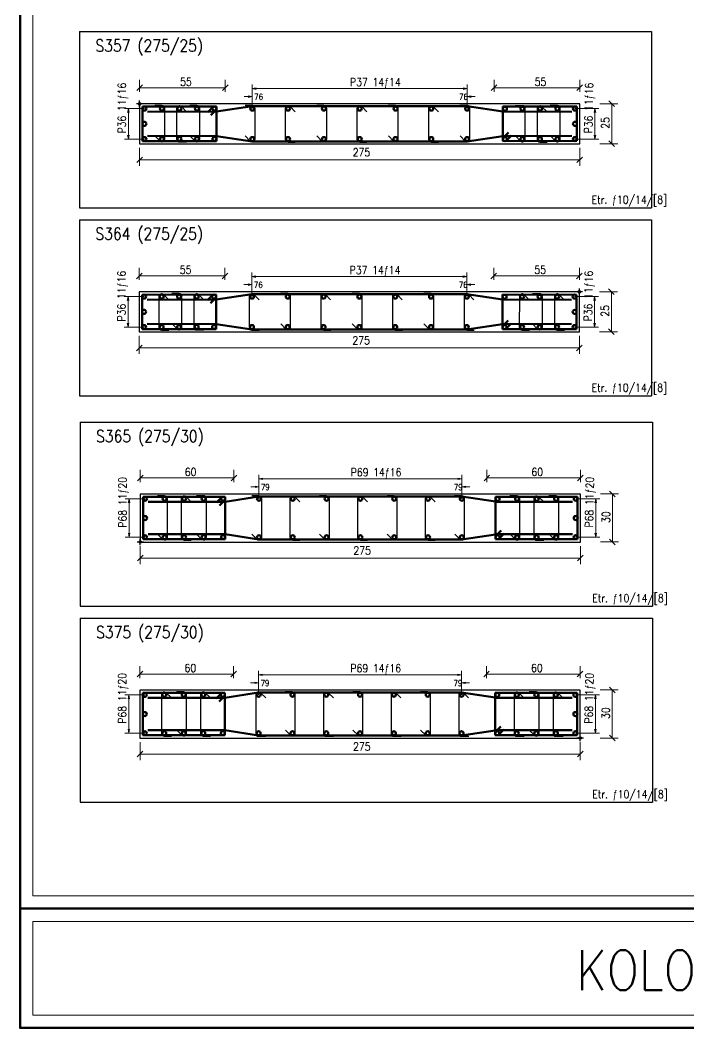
# Model space of a CAD drawing. Header units: millimetres. Extents: x 2394 to 8097, y 408 to 7762.
# Drawn here: x 2394 to 4065, y 408 to 2927 of the extents above; entities that cross this region are included whole.
import ezdxf

# ---------------------------------------------------------------- set-up
doc = ezdxf.new("R2010")
doc.units = ezdxf.units.MM
for name, color, linetype, lineweight in [('COLUMN_DET3', 2, 'Continuous', 30), ('COLUMN_DET4', 4, 'Continuous', 50), ('DETAIL', 8, 'Continuous', 30), ('DIM_LAY', 8, 'Continuous', 20), ('REBAR2', 1, 'Continuous', 20), ('REBAR3', 2, 'Continuous', 30), ('TABLE2', 1, 'Continuous', 20), ('TABLE4', 3, 'Continuous', 50), ('TIE_BAR', 6, 'Continuous', 30)]:
    doc.layers.add(name, color=color, linetype=linetype, lineweight=lineweight)
doc.styles.add('RomanSTA', font='')
doc.styles.add('stastyle', font='')
doc.styles.get('RomanSTA').set_extended_font_data('RomanSTA')
doc.styles.get('stastyle').set_extended_font_data('RomanSTA')

msp = doc.modelspace()

# ---------------------------------------------------------------- linework, layer by layer
at = {"layer": 'COLUMN_DET3', "color": 2}
for p, q in [((2692.2, 2709.79), (2692.2, 2725.79)), ((2700.2, 2717.79), (2684.2, 2717.79)), ((2692.2, 2717.79), (2692.2, 2617.79)), ((3792.2, 2717.79), (2692.2, 2717.79)), ((3792.2, 2617.79), (3792.2, 2717.79)), ((2692.2, 2617.79), (3792.2, 2617.79)), ((2691.4, 2247.79), (2691.4, 2147.79)), ((3791.4, 2247.79), (2691.4, 2247.79)), ((3799.4, 2247.79), (3783.4, 2247.79)), ((3791.4, 2239.79), (3791.4, 2255.79)), ((3791.4, 2147.79), (3791.4, 2247.79)), ((2691.4, 2147.79), (3791.4, 2147.79)), ((2693.94, 1742.44), (2693.94, 1622.44)), ((3793.94, 1742.44), (2693.94, 1742.44)), ((3793.94, 1622.44), (3793.94, 1742.44)), ((2701.94, 1622.44), (2685.94, 1622.44)), ((2693.94, 1614.44), (2693.94, 1630.44)), ((2693.94, 1622.44), (3793.94, 1622.44)), ((2693.13, 1252.44), (2693.13, 1132.44)), ((3793.13, 1252.44), (2693.13, 1252.44)), ((3793.13, 1132.44), (3793.13, 1252.44)), ((3793.13, 1124.44), (3793.13, 1140.44)), ((2693.13, 1132.44), (3793.13, 1132.44)), ((3801.13, 1132.44), (3785.13, 1132.44))]:
    msp.add_line(p, q, dxfattribs=at)
for centre in [(2692.2, 2717.79), (3791.4, 2247.79), (2693.94, 1622.44), (3793.13, 1132.44)]:
    msp.add_circle(centre, 3, dxfattribs=at)
at = {"layer": 'COLUMN_DET4', "color": 4}
for p, q in [((2699.28, 2710.72), (2884.2, 2710.79)), ((2699.28, 2710.72), (2699.29, 2624.85)), ((2712.01, 2698), (2884.21, 2698.29)), ((2876.7, 2710.79), (2862.56, 2696.65)), ((2884.2, 2703.29), (2870.06, 2689.15)), ((2884.2, 2710.79), (2884.2, 2624.79)), ((2884.21, 2698.29), (2973.7, 2711.79)), ((2973.7, 2711.79), (3510.7, 2711.79)), ((3510.7, 2711.79), (3600.21, 2698.79)), ((3600.2, 2710.79), (3600.2, 2624.79)), ((3785.13, 2710.72), (3600.2, 2710.79)), ((3600.21, 2698.29), (3772.41, 2697.99)), ((3785.13, 2710.72), (3785.13, 2624.86)), ((3600.2, 2632.29), (3614.34, 2646.43)), ((2699.29, 2624.85), (2884.2, 2624.79)), ((2712.05, 2637.54), (2884.17, 2637.29)), ((2884.17, 2637.29), (2973.7, 2623.79)), ((2973.7, 2623.79), (3510.7, 2623.79)), ((3510.7, 2623.79), (3600.17, 2636.79)), ((3600.17, 2637.29), (3772.4, 2637.59)), ((3785.13, 2624.86), (3600.2, 2624.79)), ((3607.7, 2624.79), (3621.84, 2638.93)), ((2698.48, 2240.72), (2883.4, 2240.79)), ((2698.48, 2240.72), (2698.49, 2154.84)), ((2711.21, 2228), (2883.41, 2228.29)), ((2875.9, 2240.79), (2861.76, 2226.65)), ((2883.4, 2233.29), (2869.26, 2219.15)), ((2883.4, 2240.79), (2883.4, 2154.79)), ((2883.41, 2228.29), (2972.9, 2241.79)), ((2972.9, 2241.79), (3509.9, 2241.79)), ((3509.9, 2241.79), (3599.41, 2228.79)), ((3599.4, 2240.79), (3599.4, 2154.79)), ((3784.33, 2240.72), (3599.4, 2240.79)), ((3599.41, 2228.29), (3771.61, 2227.99)), ((3784.33, 2240.72), (3784.33, 2154.86)), ((2711.24, 2167.54), (2883.37, 2167.29)), ((2883.37, 2167.29), (2972.9, 2153.79)), ((3509.9, 2153.79), (3599.37, 2166.79)), ((3599.37, 2167.29), (3771.6, 2167.59)), ((3599.4, 2162.29), (3613.54, 2176.43)), ((3606.9, 2154.79), (3621.04, 2168.93)), ((2698.49, 2154.84), (2883.4, 2154.79)), ((2972.9, 2153.79), (3509.9, 2153.79)), ((3784.33, 2154.86), (3599.4, 2154.79)), ((2701.01, 1735.37), (2905.93, 1735.44)), ((2701.01, 1735.37), (2701.02, 1629.49)), ((2713.74, 1722.65), (2905.94, 1722.94)), ((2898.44, 1735.44), (2884.29, 1721.3)), ((2905.93, 1727.94), (2891.79, 1713.8)), ((2905.93, 1735.44), (2905.93, 1629.44)), ((2905.94, 1722.94), (2990.43, 1736.44)), ((2990.43, 1736.44), (3497.43, 1736.44)), ((3497.43, 1736.44), (3581.94, 1723.44)), ((3581.94, 1735.44), (3581.94, 1629.44)), ((3786.87, 1735.36), (3581.94, 1735.44)), ((3581.94, 1722.94), (3774.14, 1722.63)), ((3786.87, 1735.36), (3786.86, 1629.51)), ((2713.78, 1642.19), (2905.91, 1641.94)), ((2905.91, 1641.94), (2990.43, 1628.44)), ((3497.43, 1628.44), (3581.91, 1641.44)), ((3581.91, 1641.94), (3774.14, 1642.24)), ((3581.94, 1636.94), (3596.08, 1651.08)), ((3589.43, 1629.44), (3603.58, 1643.58)), ((2701.02, 1629.49), (2905.93, 1629.44)), ((2990.43, 1628.44), (3497.43, 1628.44)), ((3786.86, 1629.51), (3581.94, 1629.44)), ((2700.21, 1245.37), (2905.13, 1245.44)), ((2700.21, 1245.37), (2700.22, 1139.49)), ((2897.63, 1245.44), (2883.49, 1231.29)), ((2905.13, 1237.94), (2890.99, 1223.79)), ((2905.13, 1245.44), (2905.13, 1139.44)), ((2905.14, 1232.94), (2989.63, 1246.44)), ((2989.63, 1246.44), (3496.63, 1246.44)), ((3496.63, 1246.44), (3581.14, 1233.44)), ((3581.13, 1245.44), (3581.13, 1139.44)), ((3786.07, 1245.36), (3581.13, 1245.44)), ((3786.07, 1245.36), (3786.06, 1139.51)), ((2712.94, 1232.65), (2905.14, 1232.94)), ((3581.14, 1232.94), (3773.34, 1232.63)), ((3581.13, 1146.94), (3595.28, 1161.08)), ((2700.22, 1139.49), (2905.13, 1139.44)), ((2712.98, 1152.19), (2905.1, 1151.94)), ((2905.1, 1151.94), (2989.63, 1138.44)), ((2989.63, 1138.44), (3496.63, 1138.44)), ((3496.63, 1138.44), (3581.11, 1151.44)), ((3581.1, 1151.94), (3773.34, 1152.24)), ((3786.06, 1139.51), (3581.13, 1139.44)), ((3588.63, 1139.44), (3602.78, 1153.58))]:
    msp.add_line(p, q, dxfattribs=at)
for centre in [(2704.22, 2705.77), (2747.97, 2705.81), (2791.73, 2705.84), (2835.48, 2705.88), (2879.23, 2705.91), (2973.71, 2705.79), (3063.21, 2705.79), (3152.71, 2705.79), (3242.21, 2705.79), (3331.71, 2705.79), (3421.21, 2705.79), (3510.71, 2705.79), (3605.18, 2705.62), (3648.94, 2705.66), (3692.69, 2705.7), (3736.44, 2705.73), (3780.19, 2705.76), (2704.22, 2667.79), (3780.18, 2667.79), (2704.22, 2629.81), (2747.97, 2629.85), (2791.72, 2629.88), (2835.47, 2629.92), (2879.22, 2629.95), (2973.69, 2629.79), (3063.19, 2629.79), (3152.69, 2629.79), (3242.19, 2629.79), (3331.69, 2629.79), (3421.19, 2629.79), (3510.69, 2629.79), (3605.18, 2629.67), (3648.93, 2629.7), (3692.68, 2629.74), (3736.43, 2629.77), (3780.18, 2629.81), (2703.42, 2235.77), (2747.17, 2235.8), (2790.92, 2235.84), (2834.67, 2235.87), (2878.43, 2235.91), (2972.91, 2235.79), (3062.41, 2235.79), (3151.91, 2235.79), (3241.41, 2235.79), (3330.91, 2235.79), (3420.41, 2235.79), (3509.91, 2235.79), (3604.39, 2235.62), (3648.14, 2235.66), (3691.89, 2235.69), (3735.64, 2235.73), (3779.39, 2235.76), (2703.42, 2197.79), (3779.38, 2197.78), (2703.42, 2159.81), (2747.17, 2159.85), (2790.92, 2159.88), (2834.67, 2159.92), (2878.42, 2159.95), (2972.89, 2159.79), (3062.39, 2159.79), (3151.89, 2159.79), (3241.39, 2159.79), (3330.89, 2159.79), (3420.39, 2159.79), (3509.89, 2159.79), (3604.38, 2159.67), (3648.13, 2159.7), (3691.88, 2159.74), (3735.63, 2159.77), (3779.38, 2159.81), (2705.96, 1730.42), (2754.71, 1730.46), (2803.46, 1730.5), (2852.21, 1730.54), (2900.96, 1730.57), (2990.44, 1730.44), (3074.95, 1730.44), (3159.44, 1730.44), (3243.94, 1730.44), (3328.44, 1730.44), (3412.94, 1730.44), (3497.44, 1730.44), (3586.92, 1730.26), (3635.67, 1730.29), (3684.42, 1730.33), (3733.17, 1730.37), (3781.92, 1730.41), (2705.96, 1682.44), (3781.92, 1682.43), (2705.95, 1634.46), (2754.7, 1634.5), (2803.45, 1634.54), (2852.2, 1634.58), (2900.95, 1634.62), (2990.43, 1634.44), (3074.93, 1634.44), (3159.43, 1634.44), (3243.93, 1634.44), (3328.43, 1634.44), (3412.92, 1634.44), (3497.43, 1634.44), (3586.91, 1634.3), (3635.66, 1634.34), (3684.41, 1634.38), (3733.16, 1634.42), (3781.91, 1634.46), (2705.16, 1240.42), (2753.91, 1240.46), (2802.66, 1240.5), (2851.41, 1240.53), (2900.16, 1240.57), (2989.64, 1240.44), (3074.14, 1240.44), (3158.64, 1240.44), (3243.14, 1240.44), (3327.64, 1240.44), (3412.14, 1240.44), (3496.64, 1240.44), (3586.12, 1240.26), (3634.87, 1240.29), (3683.62, 1240.33), (3732.37, 1240.37), (3781.12, 1240.41), (2705.15, 1192.44), (3781.11, 1192.43), (2705.15, 1144.46), (2753.9, 1144.5), (2802.65, 1144.54), (2851.4, 1144.58), (2900.15, 1144.62), (2989.62, 1144.44), (3074.12, 1144.44), (3158.62, 1144.44), (3243.12, 1144.44), (3327.62, 1144.44), (3412.12, 1144.44), (3496.62, 1144.44), (3586.11, 1144.3), (3634.86, 1144.34), (3683.61, 1144.38), (3732.36, 1144.42), (3781.11, 1144.46)]:
    msp.add_circle(centre, 5, dxfattribs=at)
at = {"layer": 'DETAIL'}
for p, q in [((2541.8, 2898.19), (3971.8, 2898.19)), ((2541.8, 2898.19), (2541.8, 2458.19)), ((3971.8, 2898.19), (3971.8, 2458.19)), ((2541.8, 2458.19), (3971.8, 2458.19)), ((2541.8, 2428.19), (3971.8, 2428.19)), ((2541.8, 2428.19), (2541.8, 1988.19)), ((3971.8, 2428.19), (3971.8, 1988.19)), ((2541.8, 1988.19), (3971.8, 1988.19)), ((2543.54, 1922.04), (3973.54, 1922.04)), ((2543.54, 1922.04), (2543.54, 1462.04)), ((3973.54, 1922.04), (3973.54, 1462.04)), ((2543.54, 1462.04), (3973.54, 1462.04)), ((2543.54, 1432.04), (3973.54, 1432.04)), ((2543.54, 1432.04), (2543.54, 972.04)), ((3973.54, 1432.04), (3973.54, 972.04)), ((2543.54, 972.04), (3973.54, 972.04))]:
    msp.add_line(p, q, dxfattribs=at)
at = {"layer": 'DIM_LAY', "color": 8}
for p, q in [((2692.18, 2747.79), (2692.16, 2777.79)), ((2906.18, 2747.79), (2906.16, 2777.79)), ((3578.18, 2747.79), (3578.16, 2777.79)), ((3792.18, 2747.79), (3792.16, 2777.79)), ((2685.11, 2750.71), (2699.23, 2764.87)), ((2692.17, 2757.79), (2906.17, 2757.79)), ((2899.11, 2750.71), (2913.23, 2764.87)), ((3571.11, 2750.71), (3585.23, 2764.87)), ((3578.17, 2757.79), (3792.17, 2757.79)), ((3785.11, 2750.71), (3799.23, 2764.87)), ((2684.31, 2280.71), (2698.43, 2294.87)), ((2691.38, 2277.79), (2691.36, 2307.79)), ((2898.31, 2280.71), (2912.43, 2294.87)), ((2905.38, 2277.79), (2905.36, 2307.79)), ((3570.31, 2280.71), (3584.43, 2294.87)), ((3577.38, 2277.79), (3577.36, 2307.79)), ((3784.31, 2280.71), (3798.43, 2294.87)), ((3791.38, 2277.79), (3791.36, 2307.79)), ((2691.37, 2287.79), (2905.37, 2287.79)), ((3577.37, 2287.79), (3791.37, 2287.79)), ((2686.84, 1775.36), (2700.96, 1789.52)), ((2693.91, 1772.44), (2693.89, 1802.44)), ((2920.84, 1775.36), (2934.96, 1789.52)), ((2927.91, 1772.44), (2927.89, 1802.44)), ((3552.84, 1775.36), (3566.96, 1789.52)), ((3559.91, 1772.44), (3559.89, 1802.44)), ((3786.84, 1775.36), (3800.96, 1789.52)), ((3793.91, 1772.44), (3793.9, 1802.44)), ((2693.9, 1782.44), (2927.9, 1782.44)), ((3559.9, 1782.44), (3793.9, 1782.44)), ((2693.11, 1282.44), (2693.09, 1312.44)), ((2927.11, 1282.44), (2927.09, 1312.44)), ((3559.11, 1282.44), (3559.09, 1312.44)), ((3793.11, 1282.44), (3793.09, 1312.44)), ((2686.04, 1285.36), (2700.16, 1299.52)), ((2693.1, 1292.44), (2927.1, 1292.44)), ((2920.04, 1285.36), (2934.16, 1299.52)), ((3552.04, 1285.36), (3566.16, 1299.52)), ((3559.1, 1292.44), (3793.1, 1292.44)), ((3786.04, 1285.36), (3800.16, 1299.52))]:
    msp.add_line(p, q, dxfattribs=at)
at = {"layer": 'DIM_LAY'}
for p, q in [((3879.27, 2710.78), (3865.15, 2724.94)), ((3887.2, 2717.85), (3842.2, 2717.85)), ((3872.2, 2617.85), (3872.2, 2717.85)), ((3879.27, 2610.78), (3865.15, 2624.94)), ((2692.23, 2562.79), (2692.23, 2607.79)), ((3792.23, 2562.79), (3792.23, 2607.79)), ((3887.2, 2617.85), (3842.2, 2617.85)), ((2685.16, 2570.72), (2699.32, 2584.85)), ((2692.23, 2577.79), (3792.23, 2577.79)), ((3785.16, 2570.72), (3799.32, 2584.85)), ((3886.4, 2247.85), (3841.4, 2247.85)), ((3878.47, 2240.78), (3864.35, 2254.94)), ((3871.4, 2147.85), (3871.4, 2247.85)), ((3886.4, 2147.85), (3841.4, 2147.85)), ((3878.47, 2140.78), (3864.35, 2154.94)), ((2691.43, 2092.79), (2691.43, 2137.79)), ((3791.43, 2092.79), (3791.43, 2137.79)), ((2684.36, 2100.72), (2698.52, 2114.85)), ((2691.43, 2107.79), (3791.43, 2107.79)), ((3784.36, 2100.72), (3798.52, 2114.85)), ((3888.94, 1742.5), (3843.94, 1742.5)), ((3881.01, 1735.43), (3866.88, 1749.59)), ((3873.94, 1622.5), (3873.94, 1742.5)), ((2693.97, 1567.44), (2693.97, 1612.44)), ((3793.97, 1567.44), (3793.97, 1612.44)), ((3888.94, 1622.5), (3843.94, 1622.5)), ((3881.01, 1615.43), (3866.88, 1629.59)), ((2686.9, 1575.37), (2701.05, 1589.49)), ((3786.9, 1575.37), (3801.05, 1589.49)), ((2693.97, 1582.44), (3793.97, 1582.44)), ((3880.21, 1245.43), (3866.08, 1259.59)), ((3888.13, 1252.5), (3843.13, 1252.5)), ((3873.13, 1132.5), (3873.13, 1252.5)), ((3880.21, 1125.43), (3866.08, 1139.59)), ((2693.17, 1077.44), (2693.17, 1122.44)), ((3793.17, 1077.44), (3793.17, 1122.44)), ((3888.13, 1132.5), (3843.13, 1132.5)), ((2686.1, 1085.36), (2700.25, 1099.49)), ((2693.17, 1092.44), (3793.17, 1092.44)), ((3786.1, 1085.36), (3800.25, 1099.49))]:
    msp.add_line(p, q, dxfattribs=at)
at = {"layer": 'REBAR2', "color": 1}
for p, q in [((2973.71, 2705.79), (2973.69, 2765.79)), ((2973.69, 2755.79), (2983.51, 2757.7)), ((2973.69, 2755.79), (3510.69, 2755.79)), ((2973.69, 2755.79), (2983.49, 2753.8)), ((3510.69, 2755.79), (3500.89, 2757.74)), ((3510.69, 2755.79), (3500.89, 2753.84)), ((3510.71, 2705.79), (3510.69, 2765.79)), ((2973.69, 2735.79), (2953.69, 2735.79)), ((2973.69, 2735.79), (2963.88, 2737.74)), ((2973.69, 2735.79), (2963.88, 2733.84)), ((3510.69, 2735.79), (3520.51, 2737.7)), ((3510.69, 2735.79), (3520.49, 2733.8)), ((3510.69, 2735.79), (3530.69, 2735.79)), ((2704.22, 2705.77), (2654.22, 2705.75)), ((2664.22, 2705.76), (2662.27, 2695.95)), ((2664.22, 2629.8), (2664.22, 2705.76)), ((2664.22, 2705.76), (2666.18, 2695.95)), ((3780.19, 2705.76), (3840.19, 2705.79)), ((3830.19, 2705.78), (3828.19, 2695.98)), ((3830.19, 2705.78), (3830.18, 2629.83)), ((3830.19, 2705.78), (3832.09, 2695.97)), ((2704.22, 2629.81), (2654.22, 2629.8)), ((2664.22, 2629.8), (2662.31, 2639.62)), ((2664.22, 2629.8), (2666.21, 2639.6)), ((3780.18, 2629.81), (3840.18, 2629.83)), ((3830.18, 2629.83), (3828.23, 2639.63)), ((3830.18, 2629.83), (3832.13, 2639.63)), ((2972.91, 2235.79), (2972.89, 2295.79)), ((3509.91, 2235.79), (3509.89, 2295.79)), ((2972.89, 2265.79), (2963.08, 2267.74)), ((2972.89, 2285.79), (2982.71, 2287.7)), ((2972.89, 2285.79), (3509.89, 2285.79)), ((2972.89, 2285.79), (2982.69, 2283.8)), ((3509.89, 2285.79), (3500.08, 2287.74)), ((3509.89, 2285.79), (3500.08, 2283.84)), ((3509.89, 2265.79), (3519.71, 2267.7)), ((2972.89, 2265.79), (2952.89, 2265.79)), ((2972.89, 2265.79), (2963.08, 2263.84)), ((3509.89, 2265.79), (3519.69, 2263.8)), ((3509.89, 2265.79), (3529.89, 2265.79)), ((2703.42, 2235.77), (2653.42, 2235.75)), ((2663.42, 2235.75), (2661.47, 2225.95)), ((2663.42, 2159.8), (2663.42, 2235.75)), ((2663.42, 2235.75), (2665.38, 2225.95)), ((3779.39, 2235.76), (3839.39, 2235.79)), ((3829.39, 2235.78), (3827.39, 2225.98)), ((3829.39, 2235.78), (3829.38, 2159.83)), ((3829.39, 2235.78), (3831.29, 2225.97)), ((2663.42, 2159.8), (2661.51, 2169.61)), ((2663.42, 2159.8), (2665.41, 2169.6)), ((3829.38, 2159.83), (3827.43, 2169.63)), ((3829.38, 2159.83), (3831.33, 2169.63)), ((2703.42, 2159.81), (2653.42, 2159.8)), ((3779.38, 2159.81), (3839.38, 2159.83)), ((2990.44, 1730.44), (2990.42, 1790.44)), ((3497.44, 1730.44), (3497.42, 1790.44)), ((2990.43, 1780.44), (3000.24, 1782.35)), ((2990.43, 1780.44), (3497.43, 1780.44)), ((2990.43, 1780.44), (3000.22, 1778.44)), ((3497.43, 1780.44), (3487.62, 1782.39)), ((3497.43, 1780.44), (3487.62, 1778.49)), ((2990.43, 1760.44), (2970.43, 1760.44)), ((2990.43, 1760.44), (2980.62, 1762.39)), ((2990.43, 1760.44), (2980.62, 1758.49)), ((3497.43, 1760.44), (3507.24, 1762.35)), ((3497.43, 1760.44), (3507.22, 1758.45)), ((3497.43, 1760.44), (3517.42, 1760.44)), ((2705.96, 1730.42), (2655.96, 1730.4)), ((2665.96, 1730.4), (2664.01, 1720.6)), ((2665.95, 1634.45), (2665.96, 1730.4)), ((2665.96, 1730.4), (2667.91, 1720.6)), ((3781.92, 1730.41), (3841.92, 1730.43)), ((3831.92, 1730.43), (3829.93, 1720.63)), ((3831.92, 1730.43), (3831.91, 1634.48)), ((3831.92, 1730.43), (3833.83, 1720.62)), ((2665.95, 1634.45), (2664.04, 1644.26)), ((2665.95, 1634.45), (2667.95, 1644.25)), ((3831.91, 1634.48), (3829.96, 1644.28)), ((3831.91, 1634.48), (3833.86, 1644.28)), ((2705.95, 1634.46), (2655.95, 1634.44)), ((3781.91, 1634.46), (3841.91, 1634.48)), ((2989.64, 1240.44), (2989.62, 1300.44)), ((2989.62, 1290.44), (2999.44, 1292.35)), ((2989.62, 1290.44), (3496.62, 1290.44)), ((2989.62, 1290.44), (2999.42, 1288.44)), ((3496.62, 1290.44), (3486.82, 1292.39)), ((3496.62, 1290.44), (3486.82, 1288.49)), ((3496.64, 1240.44), (3496.62, 1300.44)), ((2989.62, 1270.44), (2969.62, 1270.44)), ((2989.62, 1270.44), (2979.82, 1272.39)), ((2989.62, 1270.44), (2979.82, 1268.49)), ((3496.62, 1270.44), (3506.44, 1272.35)), ((3496.62, 1270.44), (3506.42, 1268.44)), ((3496.62, 1270.44), (3516.62, 1270.44)), ((2705.16, 1240.42), (2655.16, 1240.4)), ((2665.16, 1240.4), (2663.21, 1230.59)), ((2665.15, 1144.45), (2665.16, 1240.4)), ((2665.16, 1240.4), (2667.11, 1230.59)), ((3781.12, 1240.41), (3841.12, 1240.43)), ((3831.12, 1240.43), (3829.13, 1230.63)), ((3831.12, 1240.43), (3831.11, 1144.47)), ((3831.12, 1240.43), (3833.03, 1230.61)), ((2705.15, 1144.46), (2655.15, 1144.44)), ((2665.15, 1144.45), (2663.24, 1154.26)), ((2665.15, 1144.45), (2667.14, 1154.25)), ((3781.11, 1144.46), (3841.11, 1144.48)), ((3831.11, 1144.47), (3829.16, 1154.28)), ((3831.11, 1144.47), (3833.06, 1154.28))]:
    msp.add_line(p, q, dxfattribs=at)
at = {"layer": 'TABLE2', "color": 1, "linetype": 'Continuous'}
for points in [[(2425.68, 7729.93), (8065.32, 7729.93), (8065.32, 737.89), (2425.68, 737.89)], [(2425.68, 673.89), (8065.32, 673.89), (8065.32, 439.96), (2425.68, 439.96)]]:
    msp.add_lwpolyline(points, close=True, dxfattribs=at)
at = {"layer": 'TABLE4', "color": 3}
for points in [[(2393.68, 7761.93), (8097.32, 7761.93), (8097.32, 705.89), (2393.68, 705.89)], [(2393.68, 705.89), (8097.32, 705.89), (8097.32, 407.96), (2393.68, 407.96)]]:
    msp.add_lwpolyline(points, close=True, dxfattribs=at)
at = {"layer": 'TIE_BAR', "color": 6}
for p, q in [((2747.98, 2713.31), (2729.98, 2713.31)), ((2754.97, 2629.85), (2754.97, 2705.8)), ((2784.73, 2705.84), (2784.72, 2629.89)), ((2796.68, 2710.79), (2809.4, 2698.06)), ((2835.48, 2713.38), (2817.48, 2713.38)), ((2842.47, 2629.92), (2842.48, 2705.88)), ((2973.71, 2713.29), (2955.71, 2713.29)), ((2980.69, 2629.79), (2980.71, 2705.79)), ((3056.21, 2705.79), (3056.19, 2629.79)), ((3068.16, 2710.74), (3080.89, 2698.01)), ((3152.71, 2713.29), (3134.71, 2713.29)), ((3159.69, 2629.79), (3159.71, 2705.79)), ((3235.21, 2705.79), (3235.19, 2629.79)), ((3247.16, 2710.74), (3259.89, 2698.01)), ((3331.71, 2713.29), (3313.71, 2713.29)), ((3338.69, 2629.79), (3338.71, 2705.79)), ((3414.21, 2705.79), (3414.19, 2629.79)), ((3426.16, 2710.74), (3438.89, 2698.01)), ((3510.71, 2713.29), (3492.71, 2713.29)), ((3517.69, 2629.79), (3517.71, 2705.79)), ((3648.94, 2713.16), (3630.94, 2713.16)), ((3655.93, 2629.7), (3655.94, 2705.66)), ((3685.69, 2705.7), (3685.68, 2629.74)), ((3697.64, 2710.64), (3710.36, 2697.91)), ((3736.44, 2713.23), (3718.44, 2713.23)), ((3743.43, 2629.77), (3743.44, 2705.73)), ((2743.02, 2624.9), (2730.29, 2637.63)), ((2791.72, 2622.38), (2809.72, 2622.38)), ((2830.52, 2624.97), (2817.79, 2637.7)), ((2968.74, 2624.84), (2956.02, 2637.57)), ((3063.19, 2622.29), (3081.19, 2622.28)), ((3147.74, 2624.84), (3135.02, 2637.57)), ((3242.19, 2622.29), (3260.19, 2622.28)), ((3326.74, 2624.84), (3314.02, 2637.57)), ((3421.19, 2622.29), (3439.19, 2622.28)), ((3505.74, 2624.84), (3493.02, 2637.57)), ((3643.98, 2624.75), (3631.25, 2637.48)), ((3692.68, 2622.24), (3710.68, 2622.24)), ((3731.48, 2624.82), (3718.75, 2637.56)), ((2790.93, 2243.34), (2772.93, 2243.34)), ((3062.41, 2243.29), (3044.41, 2243.29)), ((3241.41, 2243.29), (3223.41, 2243.29)), ((3420.41, 2243.29), (3402.41, 2243.29)), ((3691.89, 2243.19), (3673.89, 2243.19)), ((2740.17, 2235.81), (2740.17, 2159.85)), ((2752.12, 2240.75), (2764.85, 2228.02)), ((2797.92, 2159.88), (2797.92, 2235.84)), ((2827.67, 2235.88), (2827.67, 2159.92)), ((2839.63, 2240.82), (2852.35, 2228.09)), ((2965.91, 2235.79), (2965.89, 2159.79)), ((2977.86, 2240.74), (2990.59, 2228.01)), ((3069.39, 2159.79), (3069.41, 2235.79)), ((3144.91, 2235.79), (3144.89, 2159.79)), ((3156.86, 2240.74), (3169.59, 2228.01)), ((3248.39, 2159.79), (3248.41, 2235.79)), ((3323.91, 2235.79), (3323.89, 2159.79)), ((3335.86, 2240.74), (3348.59, 2228.01)), ((3427.39, 2159.79), (3427.41, 2235.79)), ((3502.91, 2235.79), (3502.89, 2159.79)), ((3514.86, 2240.74), (3527.59, 2228.01)), ((3641.14, 2235.66), (3641.13, 2159.7)), ((3653.09, 2240.61), (3665.81, 2227.88)), ((3698.88, 2159.74), (3698.89, 2235.69)), ((3728.64, 2235.73), (3728.63, 2159.77)), ((3740.59, 2240.68), (3753.31, 2227.95)), ((2785.97, 2154.94), (2773.24, 2167.67)), ((3057.44, 2154.84), (3044.72, 2167.57)), ((3236.44, 2154.84), (3223.72, 2167.57)), ((3415.44, 2154.84), (3402.72, 2167.57)), ((3686.93, 2154.79), (3674.2, 2167.52)), ((2747.17, 2152.35), (2765.17, 2152.35)), ((2834.67, 2152.42), (2852.67, 2152.42)), ((2972.89, 2152.29), (2990.89, 2152.28)), ((3151.89, 2152.29), (3169.89, 2152.28)), ((3330.89, 2152.29), (3348.89, 2152.28)), ((3509.89, 2152.29), (3527.89, 2152.28)), ((3648.13, 2152.2), (3666.13, 2152.2)), ((3735.63, 2152.27), (3753.63, 2152.27)), ((2754.71, 1737.96), (2736.71, 1737.96)), ((2761.7, 1634.5), (2761.71, 1730.46)), ((2796.46, 1730.5), (2796.45, 1634.54)), ((2808.41, 1735.45), (2821.14, 1722.72)), ((2852.21, 1738.04), (2834.21, 1738.04)), ((2859.2, 1634.58), (2859.21, 1730.54)), ((2990.45, 1737.94), (2972.45, 1737.94)), ((2997.43, 1634.44), (2997.44, 1730.44)), ((3067.95, 1730.44), (3067.93, 1634.44)), ((3079.9, 1735.39), (3092.62, 1722.66)), ((3159.45, 1737.94), (3141.45, 1737.94)), ((3166.43, 1634.44), (3166.44, 1730.44)), ((3236.94, 1730.44), (3236.93, 1634.44)), ((3248.9, 1735.39), (3261.62, 1722.66)), ((3328.45, 1737.94), (3310.45, 1737.94)), ((3335.43, 1634.44), (3335.44, 1730.44)), ((3405.94, 1730.44), (3405.92, 1634.44)), ((3417.89, 1735.39), (3430.62, 1722.66)), ((3497.45, 1737.94), (3479.45, 1737.94)), ((3504.43, 1634.44), (3504.44, 1730.44)), ((3635.67, 1737.79), (3617.67, 1737.8)), ((3642.66, 1634.34), (3642.67, 1730.29)), ((3677.42, 1730.33), (3677.41, 1634.38)), ((3689.37, 1735.28), (3702.1, 1722.56)), ((3733.17, 1737.87), (3715.17, 1737.87)), ((3740.16, 1634.42), (3740.17, 1730.37)), ((2749.75, 1629.55), (2737.02, 1642.28)), ((2847.25, 1629.63), (2834.52, 1642.36)), ((2985.47, 1629.49), (2972.75, 1642.22)), ((3154.47, 1629.49), (3141.75, 1642.22)), ((3323.47, 1629.49), (3310.75, 1642.22)), ((3492.47, 1629.49), (3479.75, 1642.22)), ((3630.71, 1629.39), (3617.99, 1642.12)), ((3728.21, 1629.47), (3715.49, 1642.2)), ((2803.45, 1627.04), (2821.45, 1627.04)), ((3074.92, 1626.94), (3092.92, 1626.93)), ((3243.92, 1626.94), (3261.92, 1626.93)), ((3412.92, 1626.94), (3430.92, 1626.93)), ((3684.41, 1626.88), (3702.41, 1626.88)), ((2746.91, 1240.46), (2746.9, 1144.5)), ((2758.86, 1245.41), (2771.58, 1232.68)), ((2802.66, 1247.99), (2784.66, 1248)), ((2809.65, 1144.54), (2809.66, 1240.5)), ((2844.41, 1240.53), (2844.4, 1144.58)), ((2856.36, 1245.48), (2869.08, 1232.76)), ((2982.64, 1240.44), (2982.62, 1144.44)), ((2994.59, 1245.38), (3007.32, 1232.65)), ((3074.15, 1247.94), (3056.15, 1247.94)), ((3081.12, 1144.43), (3081.14, 1240.44)), ((3151.64, 1240.44), (3151.62, 1144.44)), ((3163.59, 1245.38), (3176.32, 1232.65)), ((3243.14, 1247.94), (3225.15, 1247.94)), ((3250.12, 1144.43), (3250.14, 1240.44)), ((3320.64, 1240.44), (3320.62, 1144.44)), ((3332.59, 1245.38), (3345.32, 1232.65)), ((3412.14, 1247.94), (3394.14, 1247.94)), ((3419.12, 1144.43), (3419.14, 1240.44)), ((3489.64, 1240.44), (3489.62, 1144.44)), ((3501.59, 1245.38), (3514.32, 1232.65)), ((3627.87, 1240.29), (3627.86, 1144.34)), ((3639.82, 1245.24), (3652.55, 1232.52)), ((3683.62, 1247.83), (3665.62, 1247.83)), ((3690.61, 1144.38), (3690.62, 1240.33)), ((3725.37, 1240.37), (3725.36, 1144.42)), ((3737.32, 1245.32), (3750.05, 1232.59)), ((2753.9, 1137), (2771.9, 1137)), ((2797.7, 1139.59), (2784.97, 1152.32)), ((2851.4, 1137.08), (2869.4, 1137.08)), ((2989.62, 1136.94), (3007.62, 1136.93)), ((3069.17, 1139.49), (3056.45, 1152.22)), ((3158.62, 1136.94), (3176.62, 1136.93)), ((3238.17, 1139.49), (3225.45, 1152.22)), ((3327.62, 1136.94), (3345.62, 1136.93)), ((3407.17, 1139.49), (3394.45, 1152.22)), ((3496.62, 1136.94), (3514.62, 1136.93)), ((3634.86, 1136.84), (3652.86, 1136.84)), ((3678.66, 1139.43), (3665.93, 1152.16)), ((3732.36, 1136.92), (3750.36, 1136.92))]:
    msp.add_line(p, q, dxfattribs=at)
for centre, start, end in [((2747.97, 2706.31), 359.99023, 89.99552), ((2791.73, 2705.84), 44.98624, 179.99025), ((2835.48, 2706.38), 359.99023, 89.99097), ((2973.71, 2706.29), 359.99023, 89.98186), ((3063.21, 2705.79), 44.98624, 179.99025), ((3152.71, 2706.29), 359.99023, 89.98186), ((3242.21, 2705.79), 44.98624, 179.99025), ((3331.71, 2706.29), 359.99023, 89.98186), ((3421.21, 2705.79), 44.98624, 179.99025), ((3510.71, 2706.29), 359.99023, 89.98186), ((3648.94, 2706.16), 359.99023, 89.99097), ((3692.69, 2705.7), 44.98624, 179.99025), ((3736.44, 2706.23), 359.99023, 89.99097), ((2747.97, 2629.85), 224.99658, 359.99023), ((2791.72, 2629.38), 179.99025, 269.99097), ((2835.47, 2629.92), 224.98624, 359.99023), ((2973.69, 2629.79), 224.98624, 359.99023), ((3063.19, 2629.29), 179.99025, 269.98187), ((3152.69, 2629.79), 224.98624, 359.99023), ((3242.19, 2629.29), 179.99025, 269.99097), ((3331.69, 2629.79), 224.98624, 359.99023), ((3421.19, 2629.29), 179.99025, 269.98187), ((3510.69, 2629.79), 224.98624, 359.99023), ((3648.93, 2629.7), 224.98624, 359.99023), ((3692.68, 2629.24), 179.99025, 269.99097), ((3736.43, 2629.77), 224.98624, 359.99023), ((2747.17, 2235.8), 44.99659, 179.99025), ((2790.92, 2236.34), 359.99023, 89.99097), ((2834.67, 2235.87), 44.98624, 179.99025), ((2972.91, 2235.79), 44.98624, 179.99025), ((3062.41, 2236.29), 359.99023, 89.98186), ((3151.91, 2235.79), 44.98624, 179.99025), ((3241.41, 2236.29), 359.99023, 89.98186), ((3330.91, 2235.79), 44.98624, 179.99025), ((3420.41, 2236.29), 359.99023, 89.98186), ((3509.91, 2235.79), 44.98624, 179.99025), ((3648.14, 2235.66), 44.98624, 179.99025), ((3691.89, 2236.19), 359.99023, 89.99097), ((3735.64, 2235.73), 44.98624, 179.99025), ((2747.17, 2159.35), 179.99025, 269.99551), ((2790.92, 2159.88), 224.98624, 359.99023), ((2834.67, 2159.42), 179.99025, 269.99097), ((2972.89, 2159.29), 179.99025, 269.98187), ((3062.39, 2159.79), 224.98624, 359.99023), ((3151.89, 2159.29), 179.99025, 269.98187), ((3241.39, 2159.79), 224.98624, 359.99023), ((3330.89, 2159.29), 179.99025, 269.98187), ((3420.39, 2159.79), 224.98624, 359.99023), ((3509.89, 2159.29), 179.99025, 269.98187), ((3648.13, 2159.2), 179.99025, 269.99097), ((3691.88, 2159.74), 224.98624, 359.99023), ((3735.63, 2159.27), 179.99025, 269.99097), ((2754.71, 1730.96), 0, 90), ((2803.46, 1730.5), 45.00004, 180), ((2852.21, 1731.04), 0, 90), ((2990.44, 1730.94), 359.99023, 89.99097), ((3074.95, 1730.44), 44.98624, 179.99025), ((3159.44, 1730.94), 359.99023, 89.99097), ((3243.94, 1730.44), 44.98624, 179.99025), ((3328.44, 1730.94), 359.99023, 89.99097), ((3412.94, 1730.44), 44.98624, 179.99025), ((3497.44, 1730.94), 359.99023, 89.99097), ((3635.67, 1730.79), 0, 90), ((3684.42, 1730.33), 45.00004, 180), ((3733.17, 1730.87), 0, 90), ((2754.7, 1634.5), 225.00003, 0), ((2803.45, 1634.04), 180, 270), ((2852.2, 1634.58), 225.00003, 0), ((2990.43, 1634.44), 224.98624, 359.99023), ((3074.93, 1633.94), 179.99025, 269.99097), ((3159.43, 1634.44), 224.98624, 359.99023), ((3243.93, 1633.94), 179.99025, 269.99097), ((3328.43, 1634.44), 224.98624, 359.99023), ((3412.92, 1633.94), 179.99025, 269.99097), ((3497.43, 1634.44), 224.98624, 359.99023), ((3635.66, 1634.34), 225.00003, 0), ((3684.41, 1633.88), 180, 270), ((3733.16, 1634.42), 225.00003, 0), ((2753.91, 1240.46), 45.00004, 180), ((2802.66, 1240.99), 0, 90), ((2851.41, 1240.53), 45.00004, 180), ((2989.64, 1240.44), 44.98624, 179.99025), ((3074.14, 1240.94), 359.99023, 89.99097), ((3158.64, 1240.44), 44.98624, 179.99025), ((3243.14, 1240.94), 359.99023, 89.99097), ((3327.64, 1240.44), 44.98624, 179.99025), ((3412.14, 1240.94), 359.99023, 89.99097), ((3496.64, 1240.44), 44.98624, 179.99025), ((3634.87, 1240.29), 45.00004, 180), ((3683.62, 1240.83), 0, 90), ((3732.37, 1240.37), 45.00004, 180), ((2753.9, 1144), 180, 270), ((2802.65, 1144.54), 225.00003, 0), ((2851.4, 1144.08), 180, 270), ((2989.62, 1143.94), 179.99025, 269.99097), ((3074.12, 1144.44), 224.98624, 359.99023), ((3158.62, 1143.94), 179.99025, 269.99097), ((3243.12, 1144.44), 224.98624, 359.99023), ((3327.62, 1143.94), 179.99025, 269.99097), ((3412.12, 1144.44), 224.98624, 359.99023), ((3496.62, 1143.94), 179.99025, 269.99097), ((3634.86, 1143.84), 180, 270), ((3683.61, 1144.38), 225.00003, 0), ((3732.36, 1143.92), 180, 270)]:
    msp.add_arc(centre, 7, start, end, dxfattribs=at)

# ---------------------------------------------------------------- texts
at = {"layer": 'COLUMN_DET3', "color": 2, "style": 'stastyle', "width": 0.85}
for s, p in [('S357 (275/25)', (2581.8, 2848.19)), ('S364 (275/25)', (2581.8, 2378.19)), ('S365 (275/30)', (2583.53, 1872.04)), ('S375 (275/30)', (2583.53, 1382.04))]:
    msp.add_text(s, height=30, dxfattribs=at).set_placement(p)
at = {"layer": 'DIM_LAY', "color": 8, "style": 'stastyle', "width": 0.85}
for s, p in [('55', (2793.46, 2762.79)), ('55', (3679.46, 2762.79)), ('55', (2792.66, 2292.79)), ('55', (3678.66, 2292.79)), ('60', (2805.19, 1787.44)), ('60', (3671.19, 1787.44)), ('60', (2804.39, 1297.44)), ('60', (3670.39, 1297.44))]:
    msp.add_text(s, height=20, dxfattribs=at).set_placement(p)
at = {"layer": 'DIM_LAY', "style": 'stastyle', "width": 0.85}
for s, p in [('25', (3866, 2655.45)), ('25', (3865.2, 2185.45)), ('30', (3867.72, 1670.06)), ('30', (3866.92, 1180.06))]:
    msp.add_text(s, height=20, rotation=90, dxfattribs=at).set_placement(p)
for p in [(3224.73, 2586.53), (3223.93, 2116.53), (3226.47, 1591.18), (3225.67, 1101.18)]:
    msp.add_text('275', height=20, dxfattribs=at).set_placement(p)
at = {"layer": 'REBAR2', "color": 1, "style": 'stastyle', "width": 0.85}
for s, p in [('76', (2978.69, 2727.79)), ('76', (3490.69, 2727.79)), ('76', (2977.89, 2257.79)), ('76', (3489.89, 2257.79)), ('79', (2995.43, 1752.44)), ('79', (3477.43, 1752.44)), ('79', (2994.62, 1262.44)), ('79', (3476.62, 1262.44))]:
    msp.add_text(s, height=15, dxfattribs=at).set_placement(p)
at = {"layer": 'REBAR3', "color": 2, "style": 'stastyle', "width": 0.85}
for s, p in [('P37 14ƒ14', (3218.02, 2762.18)), ('Etr. ƒ10/14/[8]', (3821.8, 2468.19)), ('P37 14ƒ14', (3217.22, 2292.18)), ('Etr. ƒ10/14/[8]', (3821.8, 1998.19)), ('P69 14ƒ16', (3219.76, 1786.83)), ('Etr. ƒ10/14/[8]', (3823.54, 1472.04)), ('P69 14ƒ16', (3218.95, 1296.82)), ('Etr. ƒ10/14/[8]', (3823.54, 982.04))]:
    msp.add_text(s, height=20, dxfattribs=at).set_placement(p)
for s, rotation, p in [('P36 11ƒ16', 89.99513, (2657.83, 2643.61)), ('P36 11ƒ16', 89, (3823.37, 2643.75)), ('P36 11ƒ16', 89.99513, (2657.03, 2173.61)), ('P36 11ƒ16', 89, (3822.57, 2173.75)), ('P68 11ƒ20', 89.9958, (2659.57, 1658.26)), ('P68 11ƒ20', 89, (3825.11, 1658.4)), ('P68 11ƒ20', 89.9958, (2658.76, 1168.25)), ('P68 11ƒ20', 89, (3824.31, 1168.4))]:
    msp.add_text(s, height=20, rotation=rotation, dxfattribs=at).set_placement(p)
at = {"layer": 'TABLE4', "color": 3, "style": 'RomanSTA', "width": 0.85}
msp.add_text('KOLON AÇILIMLARI', height=100, dxfattribs=at).set_placement((3783.54, 502.12))

doc.saveas('drawing.dxf')
